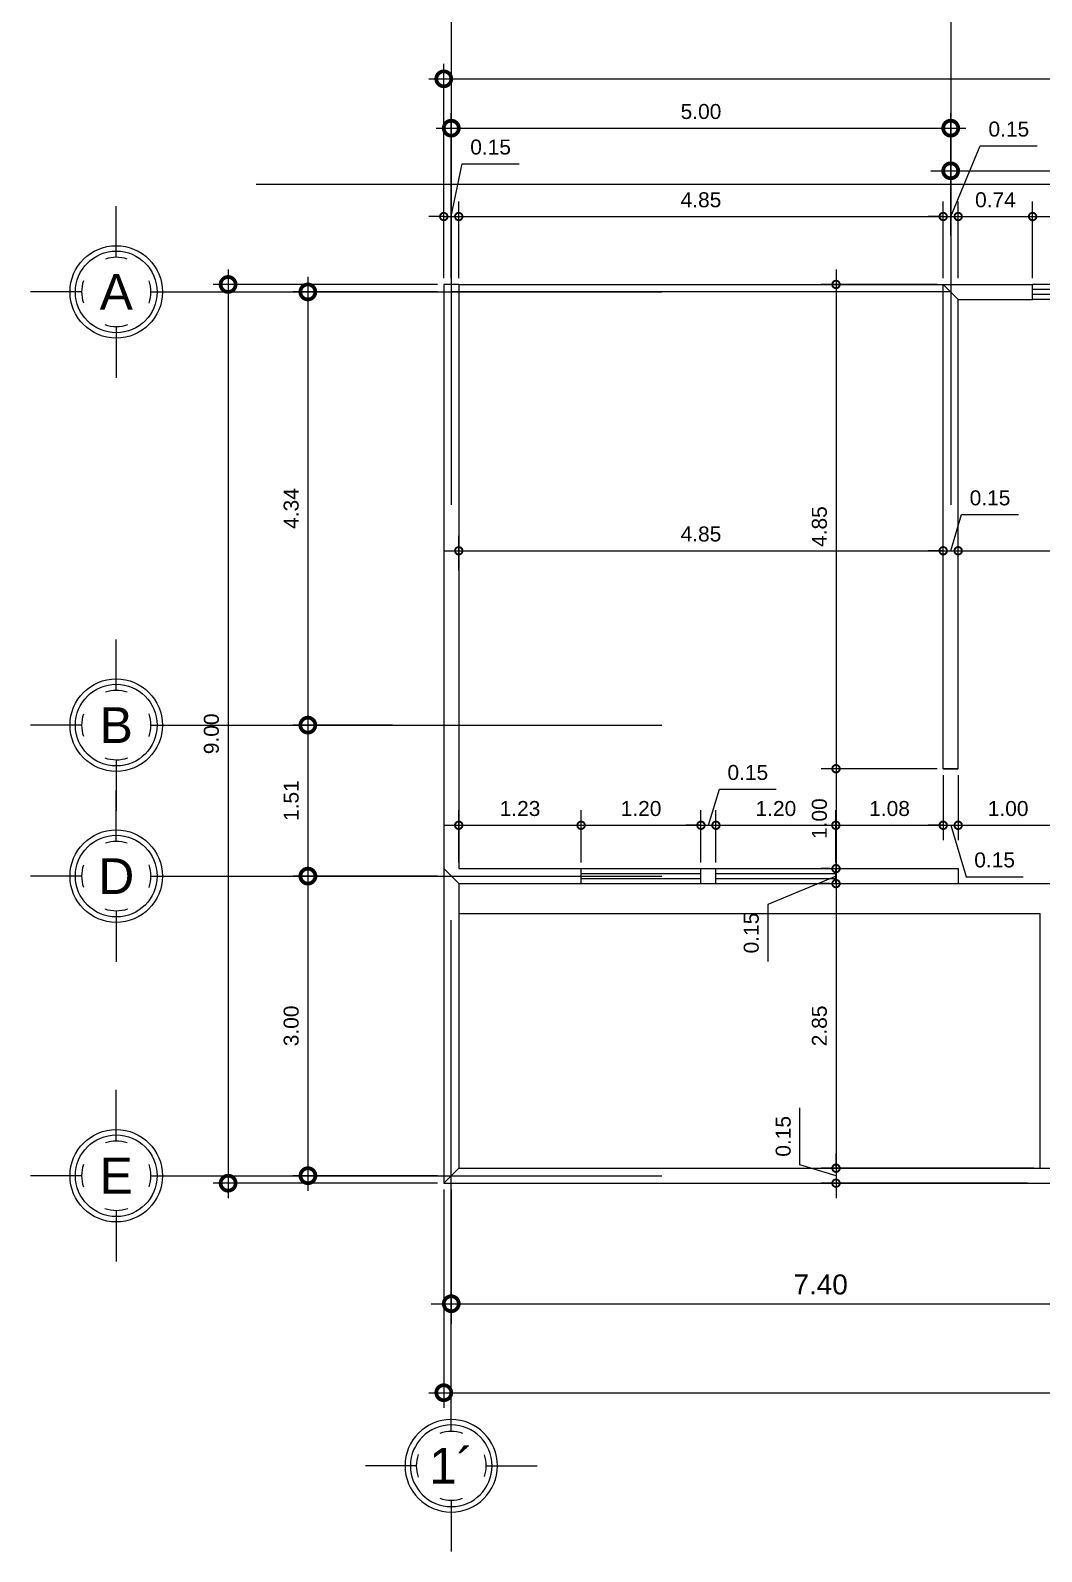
# Model space of a CAD drawing. Header units: inches. Extents: x -370 to 18, y -197 to 199.
# Drawn here: x -319.67 to -309.55, y 76.47 to 91.7 of the extents above; entities that cross this region are included whole.
import ezdxf
from ezdxf.enums import TextEntityAlignment as Align

# ---------------------------------------------------------------- set-up
doc = ezdxf.new("R2010")
doc.units = ezdxf.units.IN
doc.header["$MEASUREMENT"] = 0
doc.header["$PDMODE"] = 34
doc.header["$PDSIZE"] = 0.2
doc.linetypes.add('CENTER2', pattern=[28.575, 19.05, -3.175, 3.175, -3.175])
doc.styles.get("Standard").update_dxf_attribs({"font": 'arial.ttf'})
doc.dimstyles.new('E100', dxfattribs={"dimtxt": 0.15, "dimasz": 0.15, "dimexe": 0.15, "dimexo": 0.0625, "dimgap": 0.09, "dimtad": 1, "dimzin": 0, "dimdsep": 46, "dimtxsty": 'Standard', "dimblk": 'DOTSMALL', "dimcen": 0.09, "dimdle": 0.15, "dimclrd": 1, "dimclre": 1, "dimclrt": 2, "dimazin": 0, "dimtfac": 1, "dimtofl": 0, "dimtmove": 1, "dimatfit": 1, "dimldrblk": 'OPEN90', "dimfxl": 1, "dimtolj": 1, "dimtzin": 0, "dimarcsym": 0})

# ---------------------------------------------------------------- blocks, each defined once
blk = doc.blocks.new('EJE NORTE NUEVO')
at = {"color": 8}
for p, q in [((0, 3.252), (0, 3.764)), ((-0.347, 2.905), (-0.859, 2.905)), ((0.347, 2.905), (0.859, 2.905))]:
    blk.add_line(p, q, dxfattribs=at)
at = {"color": 2, "linetype": 'CENTER2'}
blk.add_line((0, 2.558), (0, -2.558), dxfattribs=at)
at = {"color": 8}
blk.add_circle((0, 2.905), 0.463, dxfattribs=at)
at = {"color": 4}
blk.add_circle((0, 2.905), 0.409, dxfattribs=at)
at = {"color": 8}
for start, end in [(71.4161, 108.5839), (160.6993, 199.2784), (341.7694, 18.2529), (251.0526, 288.9474)]:
    blk.add_arc((0, 2.905), 0.347, start, end, dxfattribs=at)
at = {"color": 4}
blk.add_attdef('A', text='', height=0.358, dxfattribs=at).set_placement((0, 2.905), align=Align.MIDDLE_CENTER)
blk = doc.blocks.new('_DotSmall')
at = {"color": 0, "linetype": 'ByBlock', "const_width": 0.5}
blk.add_lwpolyline([(-0.0625, 0, 1), (0.0625, 0, 1)], format="xyb", close=True, dxfattribs=at)
blk = doc.blocks.new('*D190')
at = {"color": 1, "lineweight": -2, "transparency": 16777216}
for p, q in [((0.075, 9.062), (0.075, 10.715)), ((5.075, 9.489), (5.075, 10.715)), ((-0.075, 10.565), (5.225, 10.565))]:
    blk.add_line(p, q, dxfattribs=at)
at = {"layer": 'DEFPOINTS', "color": 0, "transparency": 16777216}
for p in [(5.075, 10.565), (5.075, 9.427), (0.075, 9)]:
    blk.add_point(p, dxfattribs=at)
at = {"color": 1, "lineweight": -2, "transparency": 16777216, "xscale": 0.3, "yscale": 0.3, "zscale": 0.3, "rotation": 180}
blk.add_blockref('_DotSmall', (0.075, 10.565), dxfattribs=at)
at = {"color": 1, "lineweight": -2, "transparency": 16777216, "xscale": 0.3, "yscale": 0.3, "zscale": 0.3}
blk.add_blockref('_DotSmall', (5.075, 10.565), dxfattribs=at)
at = {"color": 2, "transparency": 16777216, "insert": (2.575, 10.731), "char_height": 0.15, "attachment_point": 5}
blk.add_mtext('\\A1;5.00', dxfattribs=at)
blk = doc.blocks.new('_Open90')
at = {"color": 0, "linetype": 'ByBlock', "lineweight": -2}
for p, q in [((0, 0), (-1, 0)), ((-0.5, 0.5), (0, 0)), ((0, 0), (-0.5, -0.5))]:
    blk.add_line(p, q, dxfattribs=at)
blk = doc.blocks.new('*D138')
at = {"color": 1, "lineweight": -2, "transparency": 16777216}
for p, q in [((-236.938, 114.773), (-236.938, 115.622)), ((-233.188, 114.347), (-233.188, 115.622)), ((-237.138, 115.422), (-232.988, 115.422))]:
    blk.add_line(p, q, dxfattribs=at)
at = {"layer": 'DEFPOINTS', "color": 0, "transparency": 16777216}
for p in [(-233.188, 115.422), (-236.938, 114.711), (-233.188, 114.284)]:
    blk.add_point(p, dxfattribs=at)
at = {"color": 1, "lineweight": -2, "transparency": 16777216, "xscale": 0.3, "yscale": 0.3, "zscale": 0.3, "rotation": 180}
blk.add_blockref('_DotSmall', (-236.938, 115.422), dxfattribs=at)
at = {"color": 1, "lineweight": -2, "transparency": 16777216, "xscale": 0.3, "yscale": 0.3, "zscale": 0.3}
blk.add_blockref('_DotSmall', (-233.188, 115.422), dxfattribs=at)
at = {"color": 2, "transparency": 16777216, "insert": (-235.063, 115.614), "char_height": 0.2, "attachment_point": 5}
blk.add_mtext('\\A1;3.75', dxfattribs=at)
blk = doc.blocks.new('*D472')
at = {"color": 1, "lineweight": -2, "transparency": 16777216}
for p, q in [((0, 9.062), (0, 11.209)), ((17, 9.062), (17, 11.209)), ((-0.15, 11.059), (17.15, 11.059))]:
    blk.add_line(p, q, dxfattribs=at)
at = {"layer": 'DEFPOINTS', "color": 0, "transparency": 16777216}
for p in [(17, 11.059), (0, 9), (17, 9)]:
    blk.add_point(p, dxfattribs=at)
at = {"color": 1, "lineweight": -2, "transparency": 16777216, "xscale": 0.3, "yscale": 0.3, "zscale": 0.3, "rotation": 180}
blk.add_blockref('_DotSmall', (0, 11.059), dxfattribs=at)
at = {"color": 1, "lineweight": -2, "transparency": 16777216, "xscale": 0.3, "yscale": 0.3, "zscale": 0.3}
blk.add_blockref('_DotSmall', (17, 11.059), dxfattribs=at)
at = {"color": 2, "transparency": 16777216, "insert": (8.5, 11.226), "char_height": 0.15, "attachment_point": 5}
blk.add_mtext('\\A1;17.00', dxfattribs=at)
blk = doc.blocks.new('*D493')
at = {"color": 1, "lineweight": -2, "transparency": 16777216}
for p, q in [((-1.361, 9.075), (-1.361, 4.437)), ((-0.062, 8.925), (-1.511, 8.925)), ((-0.512, 4.587), (-1.511, 4.587))]:
    blk.add_line(p, q, dxfattribs=at)
at = {"layer": 'DEFPOINTS', "color": 0, "transparency": 16777216}
for p in [(0, 8.925), (-1.361, 4.587), (-0.449, 4.587)]:
    blk.add_point(p, dxfattribs=at)
at = {"color": 1, "lineweight": -2, "transparency": 16777216, "xscale": 0.3, "yscale": 0.3, "zscale": 0.3}
for p, rotation in [((-1.361, 8.925), 90), ((-1.361, 4.587), 270)]:
    blk.add_blockref('_DotSmall', p, dxfattribs=dict(at, rotation=rotation))
at = {"color": 2, "transparency": 16777216, "insert": (-1.527, 6.756), "char_height": 0.15, "attachment_point": 5, "rotation": 90}
blk.add_mtext('\\A1;4.34', dxfattribs=at)
blk = doc.blocks.new('*D490')
at = {"color": 1, "lineweight": -2, "transparency": 16777216}
for p, q in [((-1.361, 4.737), (-1.361, 2.925)), ((-0.512, 4.587), (-1.511, 4.587)), ((-0.062, 3.075), (-1.511, 3.075))]:
    blk.add_line(p, q, dxfattribs=at)
at = {"layer": 'DEFPOINTS', "color": 0, "transparency": 16777216}
for p in [(-0.449, 4.587), (-1.361, 3.075), (0, 3.075)]:
    blk.add_point(p, dxfattribs=at)
at = {"color": 1, "lineweight": -2, "transparency": 16777216, "xscale": 0.3, "yscale": 0.3, "zscale": 0.3}
for p, rotation in [((-1.361, 4.587), 90), ((-1.361, 3.075), 270)]:
    blk.add_blockref('_DotSmall', p, dxfattribs=dict(at, rotation=rotation))
at = {"color": 2, "transparency": 16777216, "insert": (-1.527, 3.831), "char_height": 0.15, "attachment_point": 5, "rotation": 90}
blk.add_mtext('\\A1;1.51', dxfattribs=at)
blk = doc.blocks.new('*D473')
at = {"color": 1, "lineweight": -2, "transparency": 16777216}
for p, q in [((-1.36, 3.225), (-1.36, -0.075)), ((-0.062, 3.075), (-1.51, 3.075)), ((-0.062, 0.075), (-1.51, 0.075))]:
    blk.add_line(p, q, dxfattribs=at)
at = {"layer": 'DEFPOINTS', "color": 0, "transparency": 16777216}
for p in [(0, 3.075), (-1.36, 0.075), (0, 0.075)]:
    blk.add_point(p, dxfattribs=at)
at = {"color": 1, "lineweight": -2, "transparency": 16777216, "xscale": 0.3, "yscale": 0.3, "zscale": 0.3}
for p, rotation in [((-1.36, 3.075), 90), ((-1.36, 0.075), 270)]:
    blk.add_blockref('_DotSmall', p, dxfattribs=dict(at, rotation=rotation))
at = {"color": 2, "transparency": 16777216, "insert": (-1.527, 1.575), "char_height": 0.15, "attachment_point": 5, "rotation": 90}
blk.add_mtext('\\A1;3.00', dxfattribs=at)
blk = doc.blocks.new('*D474')
at = {"color": 1, "lineweight": -2, "transparency": 16777216}
for p, q in [((-2.159, 9.15), (-2.159, -0.15)), ((-0.062, 9), (-2.309, 9)), ((-0.062, 0), (-2.309, 0))]:
    blk.add_line(p, q, dxfattribs=at)
at = {"layer": 'DEFPOINTS', "color": 0, "transparency": 16777216}
for p in [(0, 9), (-2.159, 0), (0, 0)]:
    blk.add_point(p, dxfattribs=at)
at = {"color": 1, "lineweight": -2, "transparency": 16777216, "xscale": 0.3, "yscale": 0.3, "zscale": 0.3}
for p, rotation in [((-2.159, 9), 90), ((-2.159, 0), 270)]:
    blk.add_blockref('_DotSmall', p, dxfattribs=dict(at, rotation=rotation))
at = {"color": 2, "transparency": 16777216, "insert": (-2.326, 4.5), "char_height": 0.15, "attachment_point": 5, "rotation": 90}
blk.add_mtext('\\A1;9.00', dxfattribs=at)
blk = doc.blocks.new('*D139')
at = {"color": 1, "lineweight": -2, "transparency": 16777216}
for p, q in [((-241.938, 105.222), (-241.938, 103.877)), ((-234.541, 105.222), (-234.541, 103.877)), ((-242.138, 104.077), (-234.341, 104.077))]:
    blk.add_line(p, q, dxfattribs=at)
at = {"layer": 'DEFPOINTS', "color": 0, "transparency": 16777216}
for p in [(-241.938, 105.284), (-234.541, 105.284), (-234.541, 104.077)]:
    blk.add_point(p, dxfattribs=at)
at = {"color": 1, "lineweight": -2, "transparency": 16777216, "xscale": 0.3, "yscale": 0.3, "zscale": 0.3, "rotation": 180}
blk.add_blockref('_DotSmall', (-241.938, 104.077), dxfattribs=at)
at = {"color": 1, "lineweight": -2, "transparency": 16777216, "xscale": 0.3, "yscale": 0.3, "zscale": 0.3}
blk.add_blockref('_DotSmall', (-234.541, 104.077), dxfattribs=at)
at = {"color": 2, "transparency": 16777216, "insert": (-238.24, 104.269), "char_height": 0.2, "attachment_point": 5}
blk.add_mtext('\\A1;7.40', dxfattribs=at)
blk = doc.blocks.new('*D475')
at = {"color": 1, "lineweight": -2, "transparency": 16777216}
for p, q in [((18, 1.887), (18, -2.248)), ((0, -0.062), (0, -2.248)), ((-0.15, -2.098), (18.15, -2.098))]:
    blk.add_line(p, q, dxfattribs=at)
at = {"layer": 'DEFPOINTS', "color": 0, "transparency": 16777216}
for p in [(18, 1.95), (0, 0), (18, -2.098)]:
    blk.add_point(p, dxfattribs=at)
at = {"color": 1, "lineweight": -2, "transparency": 16777216, "xscale": 0.3, "yscale": 0.3, "zscale": 0.3, "rotation": 180}
blk.add_blockref('_DotSmall', (0, -2.098), dxfattribs=at)
at = {"color": 1, "lineweight": -2, "transparency": 16777216, "xscale": 0.3, "yscale": 0.3, "zscale": 0.3}
blk.add_blockref('_DotSmall', (18, -2.098), dxfattribs=at)
at = {"color": 2, "transparency": 16777216, "insert": (9, -1.931), "char_height": 0.15, "attachment_point": 5}
blk.add_mtext('\\A1;18.00', dxfattribs=at)
blk = doc.blocks.new('*D146')
at = {"color": 1, "lineweight": -2, "transparency": 16777216}
for p, q in [((-315.456, 89.841), (-315.347, 90.369)), ((-315.347, 90.369), (-314.777, 90.369)), ((-315.531, 89.223), (-315.531, 89.991)), ((-315.381, 89.223), (-315.381, 89.991)), ((-315.531, 89.841), (-315.681, 89.841)), ((-315.531, 89.841), (-315.381, 89.841)), ((-315.381, 89.841), (-315.231, 89.841))]:
    blk.add_line(p, q, dxfattribs=at)
at = {"layer": 'DEFPOINTS', "color": 0, "transparency": 16777216}
for p in [(-315.381, 89.841), (-315.531, 89.161), (-315.381, 89.161)]:
    blk.add_point(p, dxfattribs=at)
at = {"color": 1, "lineweight": -2, "transparency": 16777216, "xscale": 0.15, "yscale": 0.15, "zscale": 0.15}
blk.add_blockref('_DotSmall', (-315.531, 89.841), dxfattribs=at)
at = {"color": 1, "lineweight": -2, "transparency": 16777216, "xscale": 0.15, "yscale": 0.15, "zscale": 0.15, "rotation": 180}
blk.add_blockref('_DotSmall', (-315.381, 89.841), dxfattribs=at)
at = {"color": 2, "transparency": 16777216, "insert": (-315.062, 90.536), "char_height": 0.15, "attachment_point": 5}
blk.add_mtext('\\A1;0.15', dxfattribs=at)
blk = doc.blocks.new('*D147')
at = {"color": 1, "lineweight": -2, "transparency": 16777216}
for p, q in [((-315.381, 89.223), (-315.381, 89.991)), ((-310.531, 89.223), (-310.531, 89.991)), ((-315.531, 89.841), (-310.381, 89.841))]:
    blk.add_line(p, q, dxfattribs=at)
at = {"layer": 'DEFPOINTS', "color": 0, "transparency": 16777216}
for p in [(-310.531, 89.841), (-315.381, 89.161), (-310.531, 89.161)]:
    blk.add_point(p, dxfattribs=at)
at = {"color": 1, "lineweight": -2, "transparency": 16777216, "xscale": 0.15, "yscale": 0.15, "zscale": 0.15, "rotation": 180}
blk.add_blockref('_DotSmall', (-315.381, 89.841), dxfattribs=at)
at = {"color": 1, "lineweight": -2, "transparency": 16777216, "xscale": 0.15, "yscale": 0.15, "zscale": 0.15}
blk.add_blockref('_DotSmall', (-310.531, 89.841), dxfattribs=at)
at = {"color": 2, "transparency": 16777216, "insert": (-312.956, 90.008), "char_height": 0.15, "attachment_point": 5}
blk.add_mtext('\\A1;4.85', dxfattribs=at)
blk = doc.blocks.new('*D148')
at = {"color": 1, "lineweight": -2, "transparency": 16777216}
for p, q in [((-310.456, 89.841), (-310.16, 90.55)), ((-310.16, 90.55), (-309.589, 90.55)), ((-310.531, 89.223), (-310.531, 89.991)), ((-310.381, 89.223), (-310.381, 89.991)), ((-310.531, 89.841), (-310.681, 89.841)), ((-310.531, 89.841), (-310.381, 89.841)), ((-310.381, 89.841), (-310.231, 89.841))]:
    blk.add_line(p, q, dxfattribs=at)
at = {"layer": 'DEFPOINTS', "color": 0, "transparency": 16777216}
for p in [(-310.381, 89.841), (-310.531, 89.161), (-310.381, 89.161)]:
    blk.add_point(p, dxfattribs=at)
at = {"color": 1, "lineweight": -2, "transparency": 16777216, "xscale": 0.15, "yscale": 0.15, "zscale": 0.15}
blk.add_blockref('_DotSmall', (-310.531, 89.841), dxfattribs=at)
at = {"color": 1, "lineweight": -2, "transparency": 16777216, "xscale": 0.15, "yscale": 0.15, "zscale": 0.15, "rotation": 180}
blk.add_blockref('_DotSmall', (-310.381, 89.841), dxfattribs=at)
at = {"color": 2, "transparency": 16777216, "insert": (-309.874, 90.716), "char_height": 0.15, "attachment_point": 5}
blk.add_mtext('\\A1;0.15', dxfattribs=at)
blk = doc.blocks.new('*D149')
at = {"color": 1, "lineweight": -2, "transparency": 16777216}
for p, q in [((-310.381, 89.223), (-310.381, 89.991)), ((-309.636, 89.223), (-309.636, 89.991)), ((-310.531, 89.841), (-309.486, 89.841))]:
    blk.add_line(p, q, dxfattribs=at)
at = {"layer": 'DEFPOINTS', "color": 0, "transparency": 16777216}
for p in [(-309.636, 89.841), (-310.381, 89.161), (-309.636, 89.161)]:
    blk.add_point(p, dxfattribs=at)
at = {"color": 1, "lineweight": -2, "transparency": 16777216, "xscale": 0.15, "yscale": 0.15, "zscale": 0.15, "rotation": 180}
blk.add_blockref('_DotSmall', (-310.381, 89.841), dxfattribs=at)
at = {"color": 1, "lineweight": -2, "transparency": 16777216, "xscale": 0.15, "yscale": 0.15, "zscale": 0.15}
blk.add_blockref('_DotSmall', (-309.636, 89.841), dxfattribs=at)
at = {"color": 2, "transparency": 16777216, "insert": (-310.008, 90.008), "char_height": 0.15, "attachment_point": 5}
blk.add_mtext('\\A1;0.74', dxfattribs=at)
blk = doc.blocks.new('*D150')
at = {"color": 1, "lineweight": -2, "transparency": 16777216}
for p, q in [((-309.636, 89.223), (-309.636, 89.991)), ((-308.436, 89.223), (-308.436, 89.991)), ((-309.786, 89.841), (-308.286, 89.841))]:
    blk.add_line(p, q, dxfattribs=at)
at = {"layer": 'DEFPOINTS', "color": 0, "transparency": 16777216}
for p in [(-308.436, 89.841), (-309.636, 89.161), (-308.436, 89.161)]:
    blk.add_point(p, dxfattribs=at)
at = {"color": 1, "lineweight": -2, "transparency": 16777216, "xscale": 0.15, "yscale": 0.15, "zscale": 0.15, "rotation": 180}
blk.add_blockref('_DotSmall', (-309.636, 89.841), dxfattribs=at)
at = {"color": 1, "lineweight": -2, "transparency": 16777216, "xscale": 0.15, "yscale": 0.15, "zscale": 0.15}
blk.add_blockref('_DotSmall', (-308.436, 89.841), dxfattribs=at)
at = {"color": 2, "transparency": 16777216, "insert": (-309.036, 90.008), "char_height": 0.15, "attachment_point": 5}
blk.add_mtext('\\A1;1.20', dxfattribs=at)
blk = doc.blocks.new('*D164')
at = {"color": 1, "lineweight": -2, "transparency": 16777216}
for p, q in [((-315.381, 86.298), (-315.381, 86.644)), ((-310.531, 86.298), (-310.531, 86.644)), ((-315.531, 86.494), (-310.381, 86.494))]:
    blk.add_line(p, q, dxfattribs=at)
at = {"layer": 'DEFPOINTS', "color": 0, "transparency": 16777216}
for p in [(-310.531, 86.494), (-315.381, 86.236), (-310.531, 86.236)]:
    blk.add_point(p, dxfattribs=at)
at = {"color": 1, "lineweight": -2, "transparency": 16777216, "xscale": 0.15, "yscale": 0.15, "zscale": 0.15, "rotation": 180}
blk.add_blockref('_DotSmall', (-315.381, 86.494), dxfattribs=at)
at = {"color": 1, "lineweight": -2, "transparency": 16777216, "xscale": 0.15, "yscale": 0.15, "zscale": 0.15}
blk.add_blockref('_DotSmall', (-310.531, 86.494), dxfattribs=at)
at = {"color": 2, "transparency": 16777216, "insert": (-312.956, 86.661), "char_height": 0.15, "attachment_point": 5}
blk.add_mtext('\\A1;4.85', dxfattribs=at)
blk = doc.blocks.new('*D165')
at = {"color": 1, "lineweight": -2, "transparency": 16777216}
for p, q in [((-310.456, 86.494), (-310.347, 86.856)), ((-310.347, 86.856), (-309.777, 86.856)), ((-310.531, 86.298), (-310.531, 86.644)), ((-310.381, 86.557), (-310.381, 86.644)), ((-310.531, 86.494), (-310.681, 86.494)), ((-310.531, 86.494), (-310.381, 86.494)), ((-310.381, 86.494), (-310.231, 86.494))]:
    blk.add_line(p, q, dxfattribs=at)
at = {"layer": 'DEFPOINTS', "color": 0, "transparency": 16777216}
for p in [(-310.381, 86.494), (-310.381, 86.494), (-310.531, 86.236)]:
    blk.add_point(p, dxfattribs=at)
at = {"color": 1, "lineweight": -2, "transparency": 16777216, "xscale": 0.15, "yscale": 0.15, "zscale": 0.15}
blk.add_blockref('_DotSmall', (-310.531, 86.494), dxfattribs=at)
at = {"color": 1, "lineweight": -2, "transparency": 16777216, "xscale": 0.15, "yscale": 0.15, "zscale": 0.15, "rotation": 180}
blk.add_blockref('_DotSmall', (-310.381, 86.494), dxfattribs=at)
at = {"color": 2, "transparency": 16777216, "insert": (-310.062, 87.023), "char_height": 0.15, "attachment_point": 5}
blk.add_mtext('\\A1;0.15', dxfattribs=at)
blk = doc.blocks.new('*D166')
at = {"color": 1, "lineweight": -2, "transparency": 16777216}
for p, q in [((-310.381, 86.557), (-310.381, 86.644)), ((-310.531, 86.494), (-306.631, 86.494)), ((-306.781, 86.432), (-306.781, 86.344))]:
    blk.add_line(p, q, dxfattribs=at)
at = {"layer": 'DEFPOINTS', "color": 0, "transparency": 16777216}
for p in [(-310.381, 86.494), (-306.781, 86.494), (-306.781, 86.494)]:
    blk.add_point(p, dxfattribs=at)
at = {"color": 1, "lineweight": -2, "transparency": 16777216, "xscale": 0.15, "yscale": 0.15, "zscale": 0.15, "rotation": 180}
blk.add_blockref('_DotSmall', (-310.381, 86.494), dxfattribs=at)
at = {"color": 1, "lineweight": -2, "transparency": 16777216, "xscale": 0.15, "yscale": 0.15, "zscale": 0.15}
blk.add_blockref('_DotSmall', (-306.781, 86.494), dxfattribs=at)
at = {"color": 2, "transparency": 16777216, "insert": (-308.581, 86.661), "char_height": 0.15, "attachment_point": 5}
blk.add_mtext('\\A1;3.60', dxfattribs=at)
blk = doc.blocks.new('*D172')
at = {"color": 1, "lineweight": -2, "transparency": 16777216}
for p, q in [((-315.381, 83.373), (-315.381, 83.895)), ((-314.156, 83.373), (-314.156, 83.895)), ((-315.531, 83.745), (-314.006, 83.745))]:
    blk.add_line(p, q, dxfattribs=at)
at = {"layer": 'DEFPOINTS', "color": 0, "transparency": 16777216}
for p in [(-314.156, 83.745), (-315.381, 83.311), (-314.156, 83.311)]:
    blk.add_point(p, dxfattribs=at)
at = {"color": 1, "lineweight": -2, "transparency": 16777216, "xscale": 0.15, "yscale": 0.15, "zscale": 0.15, "rotation": 180}
blk.add_blockref('_DotSmall', (-315.381, 83.745), dxfattribs=at)
at = {"color": 1, "lineweight": -2, "transparency": 16777216, "xscale": 0.15, "yscale": 0.15, "zscale": 0.15}
blk.add_blockref('_DotSmall', (-314.156, 83.745), dxfattribs=at)
at = {"color": 2, "transparency": 16777216, "insert": (-314.768, 83.912), "char_height": 0.15, "attachment_point": 5}
blk.add_mtext('\\A1;1.23', dxfattribs=at)
blk = doc.blocks.new('*D173')
at = {"color": 1, "lineweight": -2, "transparency": 16777216}
for p, q in [((-314.156, 83.373), (-314.156, 83.895)), ((-312.956, 83.373), (-312.956, 83.895)), ((-314.306, 83.745), (-312.806, 83.745))]:
    blk.add_line(p, q, dxfattribs=at)
at = {"layer": 'DEFPOINTS', "color": 0, "transparency": 16777216}
for p in [(-312.956, 83.745), (-314.156, 83.311), (-312.956, 83.311)]:
    blk.add_point(p, dxfattribs=at)
at = {"color": 1, "lineweight": -2, "transparency": 16777216, "xscale": 0.15, "yscale": 0.15, "zscale": 0.15, "rotation": 180}
blk.add_blockref('_DotSmall', (-314.156, 83.745), dxfattribs=at)
at = {"color": 1, "lineweight": -2, "transparency": 16777216, "xscale": 0.15, "yscale": 0.15, "zscale": 0.15}
blk.add_blockref('_DotSmall', (-312.956, 83.745), dxfattribs=at)
at = {"color": 2, "transparency": 16777216, "insert": (-313.556, 83.912), "char_height": 0.15, "attachment_point": 5}
blk.add_mtext('\\A1;1.20', dxfattribs=at)
blk = doc.blocks.new('*D174')
at = {"color": 1, "lineweight": -2, "transparency": 16777216}
for p, q in [((-312.881, 83.745), (-312.772, 84.107)), ((-312.772, 84.107), (-312.202, 84.107)), ((-312.956, 83.373), (-312.956, 83.895)), ((-312.806, 83.373), (-312.806, 83.895)), ((-312.956, 83.745), (-313.106, 83.745)), ((-312.956, 83.745), (-312.806, 83.745)), ((-312.806, 83.745), (-312.656, 83.745))]:
    blk.add_line(p, q, dxfattribs=at)
at = {"layer": 'DEFPOINTS', "color": 0, "transparency": 16777216}
for p in [(-312.806, 83.745), (-312.956, 83.311), (-312.806, 83.311)]:
    blk.add_point(p, dxfattribs=at)
at = {"color": 1, "lineweight": -2, "transparency": 16777216, "xscale": 0.15, "yscale": 0.15, "zscale": 0.15}
blk.add_blockref('_DotSmall', (-312.956, 83.745), dxfattribs=at)
at = {"color": 1, "lineweight": -2, "transparency": 16777216, "xscale": 0.15, "yscale": 0.15, "zscale": 0.15, "rotation": 180}
blk.add_blockref('_DotSmall', (-312.806, 83.745), dxfattribs=at)
at = {"color": 2, "transparency": 16777216, "insert": (-312.487, 84.273), "char_height": 0.15, "attachment_point": 5}
blk.add_mtext('\\A1;0.15', dxfattribs=at)
blk = doc.blocks.new('*D175')
at = {"color": 1, "lineweight": -2, "transparency": 16777216}
for p, q in [((-312.806, 83.373), (-312.806, 83.895)), ((-311.606, 83.373), (-311.606, 83.895)), ((-312.956, 83.745), (-311.456, 83.745))]:
    blk.add_line(p, q, dxfattribs=at)
at = {"layer": 'DEFPOINTS', "color": 0, "transparency": 16777216}
for p in [(-311.606, 83.745), (-312.806, 83.311), (-311.606, 83.311)]:
    blk.add_point(p, dxfattribs=at)
at = {"color": 1, "lineweight": -2, "transparency": 16777216, "xscale": 0.15, "yscale": 0.15, "zscale": 0.15, "rotation": 180}
blk.add_blockref('_DotSmall', (-312.806, 83.745), dxfattribs=at)
at = {"color": 1, "lineweight": -2, "transparency": 16777216, "xscale": 0.15, "yscale": 0.15, "zscale": 0.15}
blk.add_blockref('_DotSmall', (-311.606, 83.745), dxfattribs=at)
at = {"color": 2, "transparency": 16777216, "insert": (-312.206, 83.912), "char_height": 0.15, "attachment_point": 5}
blk.add_mtext('\\A1;1.20', dxfattribs=at)
blk = doc.blocks.new('*D176')
at = {"color": 1, "lineweight": -2, "transparency": 16777216}
for p, q in [((-310.531, 84.248), (-310.531, 83.595)), ((-311.606, 83.373), (-311.606, 83.895)), ((-311.756, 83.745), (-310.381, 83.745))]:
    blk.add_line(p, q, dxfattribs=at)
at = {"layer": 'DEFPOINTS', "color": 0, "transparency": 16777216}
for p in [(-310.531, 84.311), (-310.531, 83.745), (-311.606, 83.311)]:
    blk.add_point(p, dxfattribs=at)
at = {"color": 1, "lineweight": -2, "transparency": 16777216, "xscale": 0.15, "yscale": 0.15, "zscale": 0.15, "rotation": 180}
blk.add_blockref('_DotSmall', (-311.606, 83.745), dxfattribs=at)
at = {"color": 1, "lineweight": -2, "transparency": 16777216, "xscale": 0.15, "yscale": 0.15, "zscale": 0.15}
blk.add_blockref('_DotSmall', (-310.531, 83.745), dxfattribs=at)
at = {"color": 2, "transparency": 16777216, "insert": (-311.068, 83.912), "char_height": 0.15, "attachment_point": 5}
blk.add_mtext('\\A1;1.08', dxfattribs=at)
blk = doc.blocks.new('*D177')
at = {"color": 1, "lineweight": -2, "transparency": 16777216}
for p, q in [((-310.531, 84.248), (-310.531, 83.595)), ((-310.381, 84.248), (-310.381, 83.595)), ((-310.531, 83.745), (-310.681, 83.745)), ((-310.531, 83.745), (-310.381, 83.745)), ((-310.456, 83.745), (-310.301, 83.23)), ((-310.381, 83.745), (-310.231, 83.745)), ((-310.301, 83.23), (-309.731, 83.23))]:
    blk.add_line(p, q, dxfattribs=at)
at = {"layer": 'DEFPOINTS', "color": 0, "transparency": 16777216}
for p in [(-310.531, 84.311), (-310.381, 84.311), (-310.381, 83.745)]:
    blk.add_point(p, dxfattribs=at)
at = {"color": 1, "lineweight": -2, "transparency": 16777216, "xscale": 0.15, "yscale": 0.15, "zscale": 0.15}
blk.add_blockref('_DotSmall', (-310.531, 83.745), dxfattribs=at)
at = {"color": 1, "lineweight": -2, "transparency": 16777216, "xscale": 0.15, "yscale": 0.15, "zscale": 0.15, "rotation": 180}
blk.add_blockref('_DotSmall', (-310.381, 83.745), dxfattribs=at)
at = {"color": 2, "transparency": 16777216, "insert": (-310.016, 83.397), "char_height": 0.15, "attachment_point": 5}
blk.add_mtext('\\A1;0.15', dxfattribs=at)
blk = doc.blocks.new('*D178')
at = {"color": 1, "lineweight": -2, "transparency": 16777216}
for p, q in [((-309.381, 84.61), (-309.381, 83.595)), ((-310.381, 84.248), (-310.381, 83.595)), ((-310.531, 83.745), (-309.231, 83.745))]:
    blk.add_line(p, q, dxfattribs=at)
at = {"layer": 'DEFPOINTS', "color": 0, "transparency": 16777216}
for p in [(-309.381, 84.672), (-310.381, 84.311), (-309.381, 83.745)]:
    blk.add_point(p, dxfattribs=at)
at = {"color": 1, "lineweight": -2, "transparency": 16777216, "xscale": 0.15, "yscale": 0.15, "zscale": 0.15, "rotation": 180}
blk.add_blockref('_DotSmall', (-310.381, 83.745), dxfattribs=at)
at = {"color": 1, "lineweight": -2, "transparency": 16777216, "xscale": 0.15, "yscale": 0.15, "zscale": 0.15}
blk.add_blockref('_DotSmall', (-309.381, 83.745), dxfattribs=at)
at = {"color": 2, "transparency": 16777216, "insert": (-309.881, 83.912), "char_height": 0.15, "attachment_point": 5}
blk.add_mtext('\\A1;1.00', dxfattribs=at)
blk = doc.blocks.new('*D191')
at = {"color": 1, "lineweight": -2, "transparency": 16777216}
for p, q in [((-311.604, 89.311), (-311.604, 84.161)), ((-310.593, 89.161), (-311.754, 89.161)), ((-310.593, 84.311), (-311.754, 84.311))]:
    blk.add_line(p, q, dxfattribs=at)
at = {"layer": 'DEFPOINTS', "color": 0, "transparency": 16777216}
for p in [(-310.531, 89.161), (-311.604, 84.311), (-310.531, 84.311)]:
    blk.add_point(p, dxfattribs=at)
at = {"color": 1, "lineweight": -2, "transparency": 16777216, "xscale": 0.15, "yscale": 0.15, "zscale": 0.15}
for p, rotation in [((-311.604, 89.161), 90), ((-311.604, 84.311), 270)]:
    blk.add_blockref('_DotSmall', p, dxfattribs=dict(at, rotation=rotation))
at = {"color": 2, "transparency": 16777216, "insert": (-311.77, 86.736), "char_height": 0.15, "attachment_point": 5, "rotation": 90}
blk.add_mtext('\\A1;4.85', dxfattribs=at)
blk = doc.blocks.new('*D192')
at = {"color": 1, "lineweight": -2, "transparency": 16777216}
for p, q in [((-311.604, 84.461), (-311.604, 83.161)), ((-310.593, 84.311), (-311.754, 84.311)), ((-311.666, 83.311), (-311.754, 83.311))]:
    blk.add_line(p, q, dxfattribs=at)
at = {"layer": 'DEFPOINTS', "color": 0, "transparency": 16777216}
for p in [(-310.531, 84.311), (-311.604, 83.311), (-311.604, 83.311)]:
    blk.add_point(p, dxfattribs=at)
at = {"color": 1, "lineweight": -2, "transparency": 16777216, "xscale": 0.15, "yscale": 0.15, "zscale": 0.15}
for p, rotation in [((-311.604, 84.311), 90), ((-311.604, 83.311), 270)]:
    blk.add_blockref('_DotSmall', p, dxfattribs=dict(at, rotation=rotation))
at = {"color": 2, "transparency": 16777216, "insert": (-311.77, 83.811), "char_height": 0.15, "attachment_point": 5, "rotation": 90}
blk.add_mtext('\\A1;1.00', dxfattribs=at)
blk = doc.blocks.new('*D193')
at = {"color": 1, "lineweight": -2, "transparency": 16777216}
for p, q in [((-311.604, 83.311), (-311.604, 83.461)), ((-311.604, 83.236), (-312.285, 82.951)), ((-311.666, 83.311), (-311.754, 83.311)), ((-311.604, 83.311), (-311.604, 83.161)), ((-311.666, 83.161), (-311.754, 83.161)), ((-311.604, 83.161), (-311.604, 83.011)), ((-312.285, 82.951), (-312.285, 82.38))]:
    blk.add_line(p, q, dxfattribs=at)
at = {"layer": 'DEFPOINTS', "color": 0, "transparency": 16777216}
for p in [(-311.604, 83.311), (-311.604, 83.161), (-311.604, 83.161)]:
    blk.add_point(p, dxfattribs=at)
at = {"color": 1, "lineweight": -2, "transparency": 16777216, "xscale": 0.15, "yscale": 0.15, "zscale": 0.15}
for p, rotation in [((-311.604, 83.311), 270), ((-311.604, 83.161), 90)]:
    blk.add_blockref('_DotSmall', p, dxfattribs=dict(at, rotation=rotation))
at = {"color": 2, "transparency": 16777216, "insert": (-312.452, 82.666), "char_height": 0.15, "attachment_point": 5, "rotation": 90}
blk.add_mtext('\\A1;0.15', dxfattribs=at)
blk = doc.blocks.new('*D194')
at = {"color": 1, "lineweight": -2, "transparency": 16777216}
for p, q in [((-311.604, 83.311), (-311.604, 80.161)), ((-311.666, 83.161), (-311.754, 83.161)), ((-309.624, 80.311), (-311.754, 80.311))]:
    blk.add_line(p, q, dxfattribs=at)
at = {"layer": 'DEFPOINTS', "color": 0, "transparency": 16777216}
for p in [(-311.604, 83.161), (-311.604, 80.311), (-309.561, 80.311)]:
    blk.add_point(p, dxfattribs=at)
at = {"color": 1, "lineweight": -2, "transparency": 16777216, "xscale": 0.15, "yscale": 0.15, "zscale": 0.15}
for p, rotation in [((-311.604, 83.161), 90), ((-311.604, 80.311), 270)]:
    blk.add_blockref('_DotSmall', p, dxfattribs=dict(at, rotation=rotation))
at = {"color": 2, "transparency": 16777216, "insert": (-311.77, 81.736), "char_height": 0.15, "attachment_point": 5, "rotation": 90}
blk.add_mtext('\\A1;2.85', dxfattribs=at)
blk = doc.blocks.new('*D195')
at = {"color": 1, "lineweight": -2, "transparency": 16777216}
for p, q in [((-311.965, 80.344), (-311.965, 80.915)), ((-311.604, 80.311), (-311.604, 80.461)), ((-311.604, 80.236), (-311.965, 80.344)), ((-309.624, 80.311), (-311.754, 80.311)), ((-311.604, 80.311), (-311.604, 80.161)), ((-309.686, 80.161), (-311.754, 80.161)), ((-311.604, 80.161), (-311.604, 80.011))]:
    blk.add_line(p, q, dxfattribs=at)
at = {"layer": 'DEFPOINTS', "color": 0, "transparency": 16777216}
for p in [(-309.561, 80.311), (-311.604, 80.161), (-309.624, 80.161)]:
    blk.add_point(p, dxfattribs=at)
at = {"color": 1, "lineweight": -2, "transparency": 16777216, "xscale": 0.15, "yscale": 0.15, "zscale": 0.15}
for p, rotation in [((-311.604, 80.311), 270), ((-311.604, 80.161), 90)]:
    blk.add_blockref('_DotSmall', p, dxfattribs=dict(at, rotation=rotation))
at = {"color": 2, "transparency": 16777216, "insert": (-312.132, 80.63), "char_height": 0.15, "attachment_point": 5, "rotation": 90}
blk.add_mtext('\\A1;0.15', dxfattribs=at)
blk = doc.blocks.new('A$C4C712806')
at = {"color": 8}
for p, q in [((17.88, 10), (-1.877, 10)), ((0.15, 9), (0, 9)), ((0, 9), (0, 0)), ((0.15, 9), (0.15, 3.15)), ((0.15, 9), (5.15, 9)), ((5, 9), (5.895, 9)), ((5, 4.15), (5, 9)), ((5, 9), (5.15, 8.85)), ((5.895, 8.85), (5.895, 9)), ((5.075, 8.925), (0.075, 8.925)), ((5.15, 8.85), (5.895, 8.85)), ((5.15, 4.15), (5.15, 8.85)), ((5, 4.15), (5.15, 4.15)), ((5.15, 4.15), (5, 4.15)), ((0.15, 3), (0, 3.15)), ((0.15, 3.15), (1.375, 3.15)), ((1.375, 3), (1.375, 3.15)), ((2.575, 3.15), (2.725, 3.15)), ((2.575, 3), (2.575, 3.15)), ((2.725, 3), (2.725, 3.15)), ((3.925, 3.15), (5.15, 3.15)), ((3.925, 3), (3.925, 3.15)), ((5.15, 3.15), (5.15, 3)), ((0.15, 3), (0.15, 0.15)), ((0.15, 3), (1.375, 3)), ((2.575, 3), (2.725, 3)), ((3.925, 3), (5.15, 3)), ((5.15, 3), (6.27, 3)), ((0.15, 2.7), (5.97, 2.7)), ((5.97, 0.15), (5.97, 2.7)), ((0.15, 0.15), (0, 0)), ((0, 0), (19, 0)), ((0.15, 0.15), (7.397, 0.15))]:
    blk.add_line(p, q, dxfattribs=at)
at = {"color": 1}
for p, q in [((7.095, 9), (5.895, 9)), ((7.095, 8.85), (5.895, 8.85)), ((1.375, 3.15), (2.575, 3.15)), ((2.725, 3.15), (3.925, 3.15)), ((1.375, 3), (2.575, 3)), ((2.725, 3), (3.925, 3))]:
    blk.add_line(p, q, dxfattribs=at)
at = {"color": 2}
for p, q in [((7.095, 8.95), (5.895, 8.95)), ((7.095, 8.9), (5.895, 8.9)), ((1.375, 3.1), (2.575, 3.1)), ((1.375, 3.05), (2.575, 3.05)), ((2.725, 3.1), (3.925, 3.1)), ((2.725, 3.05), (3.925, 3.05))]:
    blk.add_line(p, q, dxfattribs=at)
for p, values in [((0.075, 9.352), {'A': '1'}), ((5.075, 9.352), {'A': '3'})]:
    blk.add_blockref('EJE NORTE NUEVO', p).add_auto_attribs(values)
at = {"color": 8}
ref = blk.add_blockref('EJE NORTE NUEVO', (-0.374, 8.925), dxfattribs=dict(at, rotation=90))
ref.add_attrib('A', 'A', dxfattribs={"color": 4, "height": 0.358}).set_placement((-3.279, 8.925), align=Align.MIDDLE_CENTER)
ref = blk.add_blockref('EJE NORTE NUEVO', (-0.374, 4.587), dxfattribs=dict(at, rotation=90))
ref.add_attrib('A', 'B', dxfattribs={"color": 4, "height": 0.358}).set_placement((-3.279, 4.587), align=Align.MIDDLE_CENTER)
ref = blk.add_blockref('EJE NORTE NUEVO', (-0.374, 3.075), dxfattribs=dict(at, rotation=90))
ref.add_attrib('A', 'D', dxfattribs={"color": 4, "height": 0.358}).set_placement((-3.279, 3.075), align=Align.MIDDLE_CENTER)
ref = blk.add_blockref('EJE NORTE NUEVO', (0.075, 0.075), dxfattribs=dict(at, xscale=-1, rotation=180))
ref.add_attrib('A', '1´', dxfattribs={"color": 4, "height": 0.3581}).set_placement((0.075, -2.83), align=Align.MIDDLE_CENTER)
ref = blk.add_blockref('EJE NORTE NUEVO', (-0.374, 0.075), dxfattribs=dict(at, rotation=90))
ref.add_attrib('A', 'E', dxfattribs={"color": 4, "height": 0.358}).set_placement((-3.279, 0.075), align=Align.MIDDLE_CENTER)
for base, p1, p2, picture, middle in [((17, 11.059), (0, 9), (17, 9), '*D472', (8.5, 11.226)), ((5.075, 10.565), (0.075, 9), (5.075, 9.427), '*D190', (2.575, 10.731)), ((18, -2.098), (0, 0), (18, 1.95), '*D475', (9, -1.931))]:
    dim = blk.add_linear_dim(base=base, p1=p1, p2=p2, dimstyle='E100', dxfattribs=at)
    dim.commit()
    dim.dimension.update_dxf_attribs({"geometry": picture, "text_midpoint": middle})
for base, p1, p2, picture, middle in [((8.825, 10.138), (5.075, 9.427), (8.825, 9), '*D138', (6.95, 10.33)), ((7.472, -1.207), (0.075, 0), (7.472, 0), '*D139', (3.774, -1.015))]:
    dim = blk.add_linear_dim(base=base, p1=p1, p2=p2, dimstyle='E100', dxfattribs=at)
    dim.commit()
    dim.dimension.update_dxf_attribs({"geometry": picture, "text_midpoint": middle, "insert": (242.013, -105.284)})
for base, p1, p2, picture, middle in [((-2.159, 0), (0, 9), (0, 0), '*D474', (-2.326, 4.5)), ((-1.361, 4.587), (0, 8.925), (-0.449, 4.587), '*D493', (-1.527, 6.756)), ((-1.361, 3.075), (-0.449, 4.587), (0, 3.075), '*D490', (-1.527, 3.831)), ((-1.36, 0.075), (0, 3.075), (0, 0.075), '*D473', (-1.527, 1.575))]:
    dim = blk.add_linear_dim(base=base, p1=p1, p2=p2, angle=90, dimstyle='E100', dxfattribs=at)
    dim.commit()
    dim.dimension.update_dxf_attribs({"geometry": picture, "text_midpoint": middle})

msp = doc.modelspace()

# ---------------------------------------------------------------- block references
msp.add_blockref('A$C4C712806', (-315.5309, 80.16088))

# ---------------------------------------------------------------- dimensions: what is measured, and where the dimension line sits
for base, p1, p2, picture, middle in [((-310.3809, 89.84125), (-310.5309, 89.16088), (-310.3809, 89.16088), '*D148', (-310.06975, 90.5497)), ((-315.3809, 89.84125), (-315.5309, 89.16088), (-315.3809, 89.16088), '*D146', (-315.25742, 90.36942))]:
    dim = msp.add_linear_dim(base=base, p1=p1, p2=p2, dimstyle='E100')
    dim.commit()
    dim.dimension.update_dxf_attribs({"geometry": picture, "text_midpoint": middle, "dimtype": 160})
for base, p1, p2, picture, middle in [((-310.5309, 89.84125), (-315.3809, 89.16088), (-310.5309, 89.16088), '*D147', (-312.9559, 90.00784)), ((-309.63603, 89.84125), (-310.3809, 89.16088), (-309.63603, 89.16088), '*D149', (-310.00847, 90.00784)), ((-308.43603, 89.84125), (-309.63603, 89.16088), (-308.43603, 89.16088), '*D150', (-309.03603, 90.00784)), ((-310.3809, 86.49449), (-310.5309, 86.23588), (-310.3809, 86.49449), '*D165', (-310.25742, 87.02266)), ((-310.5309, 86.49449), (-315.3809, 86.23588), (-310.5309, 86.23588), '*D164', (-312.9559, 86.66108)), ((-306.7809, 86.49449), (-310.3809, 86.49449), (-306.7809, 86.49449), '*D166', (-308.5809, 86.66113)), ((-309.3809, 83.74512), (-310.3809, 84.31088), (-309.3809, 84.67248), '*D178', (-309.8809, 83.91171)), ((-312.8059, 83.74512), (-312.9559, 83.31088), (-312.8059, 83.31088), '*D174', (-312.68242, 84.27329)), ((-310.5308996904, 83.7451212416), (-311.6058996904, 83.3108848078), (-310.5308996904, 84.3108848078), '*D176', (-311.0683996904, 83.9117071897)), ((-310.3809, 83.74512), (-310.5309, 84.31088), (-310.3809, 84.31088), '*D177', (-310.21147, 83.39695)), ((-314.1558996904, 83.7451212416), (-315.3808996904, 83.3108848078), (-314.1558996904, 83.3108848078), '*D172', (-314.7683996904, 83.9117583493)), ((-312.9559, 83.74512), (-314.1559, 83.31088), (-312.9559, 83.31088), '*D173', (-313.5559, 83.91171)), ((-311.6059, 83.74512), (-312.8059, 83.31088), (-311.6059, 83.31088), '*D175', (-312.2059, 83.91171))]:
    dim = msp.add_linear_dim(base=base, p1=p1, p2=p2, dimstyle='E100')
    dim.commit()
    dim.dimension.update_dxf_attribs({"geometry": picture, "text_midpoint": middle})
for base, p1, p2, picture, middle in [((-311.60361, 84.31088), (-310.5309, 89.16088), (-310.5309, 84.31088), '*D191', (-311.77019, 86.73588)), ((-311.60361, 83.31088), (-310.5309, 84.31088), (-311.60361, 83.31088), '*D192', (-311.77019, 83.81088)), ((-311.60361, 80.31088), (-311.60361, 83.16088), (-309.56133, 80.31088), '*D194', (-311.77019, 81.73588)), ((-311.60361, 80.16088), (-309.56133, 80.31088), (-309.62383, 80.16088), '*D195', (-312.13178, 80.43436))]:
    dim = msp.add_linear_dim(base=base, p1=p1, p2=p2, angle=90, dimstyle='E100')
    dim.commit()
    dim.dimension.update_dxf_attribs({"geometry": picture, "text_midpoint": middle})
dim = msp.add_linear_dim(base=(-311.60361, 83.16088), p1=(-311.60361, 83.31088), p2=(-311.60361, 83.16088), angle=90, dimstyle='E100')
dim.commit()
dim.dimension.update_dxf_attribs({"geometry": '*D193', "text_midpoint": (-312.28495, 82.86088), "dimtype": 160})

doc.saveas('drawing.dxf')
